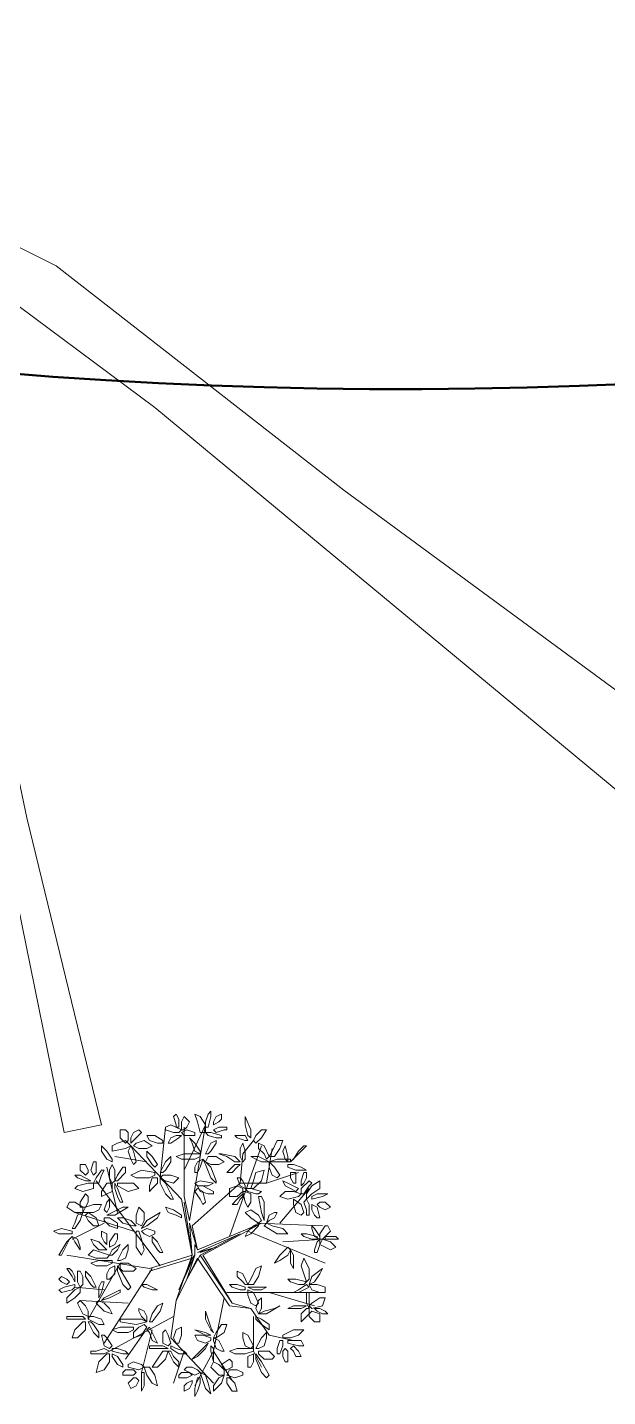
# Model space of a CAD drawing. Header units: millimetres. Extents: x 2576 to 2719, y 1757 to 1977.
# Drawn here: x 2643.35 to 2649.5, y 1813.71 to 1828.21 of the extents above; entities that cross this region are included whole.
import ezdxf

# ---------------------------------------------------------------- set-up
doc = ezdxf.new("R2010")
doc.units = ezdxf.units.MM
doc.layers.add('PDF_0', color=7, linetype='Continuous')
doc.layers.add('PDF_CVL_CUADCON_TIT', color=7, linetype='Continuous')

msp = doc.modelspace()

# ---------------------------------------------------------------- linework, layer by layer
at = {"layer": 'PDF_0', "lineweight": 9}
for points in [[(2644.926, 1816.565), (2644.954, 1816.565), (2644.954, 1816.65), (2644.926, 1816.706), (2644.898, 1816.678), (2644.926, 1816.593)], [(2645.237, 1816.509), (2645.18, 1816.509), (2645.152, 1816.622), (2645.124, 1816.706), (2645.18, 1816.678), (2645.237, 1816.593)], [(2645.237, 1816.622), (2645.265, 1816.706), (2645.293, 1816.735), (2645.293, 1816.678), (2645.265, 1816.565), (2645.237, 1816.565)], [(2645.321, 1816.593), (2645.321, 1816.622), (2645.35, 1816.678), (2645.406, 1816.706), (2645.406, 1816.65), (2645.378, 1816.622)], [(2644.898, 1816.509), (2644.813, 1816.537), (2644.813, 1816.565), (2644.87, 1816.593), (2644.982, 1816.537), (2644.954, 1816.509)], [(2645.011, 1816.537), (2644.982, 1816.537), (2644.982, 1816.622), (2645.011, 1816.678), (2645.067, 1816.622), (2645.039, 1816.565)], [(2645.434, 1816.537), (2645.35, 1816.509), (2645.321, 1816.537), (2645.378, 1816.565), (2645.463, 1816.565), (2645.463, 1816.537)], [(2645.66, 1816.593), (2645.66, 1816.678), (2645.717, 1816.537), (2645.717, 1816.452), (2645.688, 1816.48)], [(2644.305, 1816.396), (2644.389, 1816.424), (2644.446, 1816.368), (2644.389, 1816.339), (2644.248, 1816.311), (2644.248, 1816.368)], [(2644.418, 1816.509), (2644.418, 1816.424), (2644.389, 1816.396), (2644.333, 1816.452), (2644.333, 1816.537), (2644.389, 1816.537)], [(2644.531, 1816.537), (2644.559, 1816.509), (2644.502, 1816.452), (2644.446, 1816.396), (2644.446, 1816.452), (2644.474, 1816.509)], [(2644.474, 1816.368), (2644.502, 1816.396), (2644.587, 1816.424), (2644.672, 1816.368), (2644.615, 1816.339), (2644.531, 1816.339)], [(2644.728, 1816.396), (2644.644, 1816.424), (2644.615, 1816.48), (2644.7, 1816.48), (2644.785, 1816.424), (2644.785, 1816.396)], [(2644.87, 1816.452), (2644.926, 1816.48), (2644.982, 1816.48), (2644.954, 1816.452), (2644.87, 1816.396), (2644.841, 1816.396)], [(2645.095, 1816.48), (2645.011, 1816.48), (2644.982, 1816.509), (2645.039, 1816.537), (2645.124, 1816.509), (2645.124, 1816.48)], [(2645.124, 1816.311), (2645.095, 1816.396), (2645.067, 1816.452), (2645.124, 1816.396), (2645.18, 1816.311), (2645.18, 1816.283)], [(2645.35, 1816.452), (2645.265, 1816.48), (2645.237, 1816.509), (2645.293, 1816.509), (2645.406, 1816.48), (2645.406, 1816.452)], [(2645.293, 1816.311), (2645.35, 1816.396), (2645.35, 1816.424), (2645.293, 1816.396), (2645.237, 1816.283), (2645.265, 1816.283)], [(2645.575, 1816.452), (2645.547, 1816.48), (2645.66, 1816.48), (2645.688, 1816.424), (2645.66, 1816.424)], [(2645.745, 1816.424), (2645.773, 1816.396), (2645.83, 1816.452), (2645.886, 1816.537), (2645.83, 1816.537), (2645.773, 1816.48)], [(2645.914, 1816.255), (2645.971, 1816.255), (2646.027, 1816.339), (2646.056, 1816.424), (2645.999, 1816.424), (2645.943, 1816.311)], [(2644.192, 1816.226), (2644.135, 1816.311), (2644.135, 1816.368), (2644.192, 1816.311), (2644.248, 1816.226), (2644.248, 1816.198)], [(2644.446, 1816.226), (2644.418, 1816.311), (2644.446, 1816.368), (2644.474, 1816.311), (2644.502, 1816.198), (2644.474, 1816.17)], [(2644.672, 1816.17), (2644.615, 1816.255), (2644.615, 1816.311), (2644.672, 1816.255), (2644.728, 1816.17), (2644.7, 1816.142)], [(2645.124, 1816.226), (2644.982, 1816.226), (2644.926, 1816.255), (2645.011, 1816.283), (2645.18, 1816.283), (2645.18, 1816.255)], [(2645.463, 1816.255), (2645.547, 1816.198), (2645.604, 1816.198), (2645.547, 1816.255), (2645.406, 1816.283), (2645.378, 1816.283)], [(2645.632, 1816.198), (2645.66, 1816.226), (2645.66, 1816.311), (2645.632, 1816.396), (2645.604, 1816.339), (2645.604, 1816.255)], [(2645.858, 1816.283), (2645.801, 1816.339), (2645.801, 1816.396), (2645.858, 1816.368), (2645.914, 1816.255), (2645.886, 1816.226)], [(2646.056, 1816.311), (2646.084, 1816.368), (2646.112, 1816.255), (2646.112, 1816.198), (2646.084, 1816.226)], [(2646.225, 1816.311), (2646.169, 1816.226), (2646.14, 1816.198), (2646.197, 1816.255), (2646.31, 1816.368), (2646.281, 1816.368)], [(2643.994, 1816.085), (2643.966, 1816.057), (2643.909, 1816.113), (2643.909, 1816.17), (2643.966, 1816.17), (2643.994, 1816.113)], [(2644.079, 1816.17), (2644.079, 1816.085), (2644.051, 1816.057), (2644.022, 1816.113), (2644.051, 1816.198), (2644.079, 1816.198)], [(2644.135, 1816.057), (2644.107, 1815.972), (2644.051, 1815.972), (2644.079, 1816.029), (2644.135, 1816.113), (2644.164, 1816.113)], [(2644.22, 1816.029), (2644.22, 1816.113), (2644.248, 1816.17), (2644.276, 1816.113), (2644.276, 1816), (2644.248, 1815.972)], [(2644.305, 1816.057), (2644.361, 1816.142), (2644.389, 1816.142), (2644.389, 1816.085), (2644.305, 1816), (2644.276, 1816)], [(2644.644, 1816.029), (2644.502, 1816.029), (2644.446, 1816.057), (2644.559, 1816.113), (2644.7, 1816.085), (2644.7, 1816.057)], [(2644.813, 1816.113), (2644.87, 1816.198), (2644.87, 1816.255), (2644.813, 1816.198), (2644.757, 1816.085), (2644.785, 1816.085)], [(2645.124, 1816.085), (2645.152, 1816.085), (2645.18, 1816.142), (2645.208, 1816.226), (2645.152, 1816.198), (2645.124, 1816.142)], [(2645.293, 1816.029), (2645.237, 1816.17), (2645.208, 1816.226), (2645.293, 1816.142), (2645.35, 1816), (2645.35, 1815.972)], [(2645.237, 1816.198), (2645.265, 1816.255), (2645.35, 1816.255), (2645.434, 1816.198), (2645.378, 1816.17), (2645.293, 1816.17)], [(2645.519, 1816.085), (2645.463, 1816.085), (2645.547, 1816.17), (2645.604, 1816.17), (2645.575, 1816.142)], [(2645.83, 1816.198), (2645.773, 1816.226), (2645.717, 1816.255), (2645.801, 1816.255), (2645.914, 1816.198), (2645.886, 1816.198)], [(2645.717, 1815.916), (2645.745, 1815.916), (2645.83, 1816), (2645.858, 1816.113), (2645.773, 1816.085), (2645.745, 1816)], [(2646.084, 1816.198), (2645.971, 1816.198), (2645.914, 1816.198), (2645.999, 1816.226), (2646.14, 1816.226), (2646.14, 1816.198)], [(2645.943, 1816.057), (2645.914, 1816.142), (2645.914, 1816.198), (2645.971, 1816.142), (2646.027, 1816.057), (2645.999, 1816.029)], [(2646.112, 1816.17), (2646.112, 1816.142), (2646.197, 1816.113), (2646.31, 1816.113), (2646.253, 1816.142), (2646.169, 1816.17)], [(2643.966, 1816), (2644.022, 1816), (2643.909, 1816.057), (2643.853, 1816.057), (2643.881, 1816.029)], [(2644.051, 1815.972), (2644.051, 1815.916), (2643.938, 1815.887), (2643.853, 1815.916), (2643.881, 1815.944), (2643.994, 1815.972)], [(2644.135, 1815.887), (2644.135, 1815.831), (2644.248, 1815.887), (2644.248, 1815.972), (2644.192, 1815.972)], [(2644.305, 1815.831), (2644.276, 1815.916), (2644.276, 1815.972), (2644.305, 1815.916), (2644.361, 1815.774), (2644.333, 1815.774)], [(2644.305, 1815.972), (2644.305, 1815.944), (2644.418, 1815.887), (2644.531, 1815.916), (2644.474, 1815.972), (2644.389, 1815.972)], [(2644.644, 1815.887), (2644.672, 1815.916), (2644.728, 1815.972), (2644.728, 1816.029), (2644.672, 1816.029), (2644.644, 1815.944)], [(2644.757, 1816.029), (2644.785, 1816.057), (2644.87, 1816.057), (2644.954, 1816.029), (2644.898, 1815.972), (2644.813, 1816)], [(2644.813, 1815.859), (2644.757, 1815.972), (2644.757, 1816.029), (2644.813, 1815.972), (2644.898, 1815.803), (2644.87, 1815.803)], [(2645.265, 1815.944), (2645.321, 1815.972), (2645.18, 1816), (2645.124, 1815.972), (2645.152, 1815.944)], [(2645.632, 1816), (2645.66, 1815.944), (2645.66, 1815.916), (2645.604, 1815.944), (2645.575, 1816.029), (2645.604, 1816.029)], [(2646.14, 1815.916), (2646.084, 1815.944), (2646.056, 1816), (2646.112, 1815.972), (2646.225, 1815.916), (2646.197, 1815.887)], [(2646.197, 1815.972), (2646.169, 1815.972), (2646.14, 1816.029), (2646.14, 1816.085), (2646.197, 1816.085), (2646.197, 1816.029)], [(2646.31, 1816.029), (2646.281, 1815.972), (2646.253, 1815.944), (2646.253, 1816), (2646.281, 1816.085), (2646.31, 1816.085)], [(2646.338, 1815.944), (2646.281, 1815.859), (2646.253, 1815.859), (2646.253, 1815.916), (2646.338, 1816), (2646.366, 1815.972)], [(2646.31, 1815.803), (2646.31, 1815.859), (2646.366, 1815.944), (2646.451, 1816), (2646.451, 1815.916), (2646.366, 1815.859)], [(2643.994, 1815.774), (2643.966, 1815.718), (2643.909, 1815.718), (2643.909, 1815.774), (2643.966, 1815.859), (2643.994, 1815.831)], [(2645.18, 1815.803), (2645.124, 1815.887), (2645.152, 1815.916), (2645.208, 1815.887), (2645.237, 1815.774), (2645.208, 1815.746)], [(2645.265, 1815.859), (2645.18, 1815.887), (2645.152, 1815.944), (2645.208, 1815.944), (2645.321, 1815.887), (2645.321, 1815.859)], [(2645.632, 1815.916), (2645.632, 1815.887), (2645.575, 1815.831), (2645.491, 1815.831), (2645.491, 1815.916), (2645.575, 1815.944)], [(2645.632, 1815.831), (2645.632, 1815.859), (2645.575, 1815.803), (2645.519, 1815.746), (2645.575, 1815.746), (2645.604, 1815.803)], [(2645.717, 1815.859), (2645.717, 1815.774), (2645.688, 1815.718), (2645.66, 1815.774), (2645.632, 1815.887), (2645.66, 1815.887)], [(2645.773, 1815.859), (2645.688, 1815.887), (2645.66, 1815.916), (2645.717, 1815.916), (2645.83, 1815.887), (2645.801, 1815.859)], [(2645.858, 1815.774), (2645.858, 1815.633), (2645.858, 1815.577), (2645.83, 1815.662), (2645.801, 1815.831), (2645.83, 1815.831)], [(2646.253, 1815.859), (2646.225, 1815.831), (2646.112, 1815.803), (2646.027, 1815.831), (2646.084, 1815.887), (2646.169, 1815.887)], [(2646.423, 1815.859), (2646.507, 1815.859), (2646.536, 1815.859), (2646.479, 1815.831), (2646.366, 1815.803), (2646.366, 1815.831)], [(2643.853, 1815.774), (2643.938, 1815.718), (2643.938, 1815.662), (2643.853, 1815.662), (2643.768, 1815.718), (2643.796, 1815.774)], [(2644.135, 1815.746), (2644.107, 1815.69), (2644.051, 1815.662), (2643.938, 1815.662), (2643.966, 1815.718), (2644.051, 1815.746)], [(2644.192, 1815.774), (2644.22, 1815.803), (2644.22, 1815.718), (2644.192, 1815.662), (2644.164, 1815.69)], [(2644.361, 1815.718), (2644.418, 1815.718), (2644.276, 1815.633), (2644.192, 1815.633), (2644.248, 1815.662)], [(2644.559, 1815.52), (2644.502, 1815.549), (2644.502, 1815.633), (2644.531, 1815.718), (2644.587, 1815.662), (2644.587, 1815.577)], [(2644.926, 1815.633), (2644.841, 1815.662), (2644.813, 1815.718), (2644.898, 1815.69), (2644.982, 1815.633), (2644.982, 1815.605)], [(2645.83, 1815.577), (2645.801, 1815.549), (2645.717, 1815.605), (2645.66, 1815.662), (2645.717, 1815.69), (2645.801, 1815.633)], [(2646.197, 1815.662), (2646.169, 1815.746), (2646.169, 1815.803), (2646.253, 1815.746), (2646.281, 1815.662), (2646.253, 1815.633)], [(2646.31, 1815.69), (2646.281, 1815.774), (2646.31, 1815.803), (2646.338, 1815.746), (2646.338, 1815.633), (2646.31, 1815.633)], [(2646.394, 1815.633), (2646.366, 1815.69), (2646.366, 1815.746), (2646.423, 1815.718), (2646.451, 1815.605), (2646.423, 1815.605)], [(2646.423, 1815.746), (2646.451, 1815.774), (2646.507, 1815.774), (2646.564, 1815.718), (2646.507, 1815.69), (2646.451, 1815.718)], [(2643.853, 1815.549), (2643.881, 1815.633), (2643.938, 1815.662), (2643.909, 1815.577), (2643.853, 1815.492), (2643.825, 1815.492)], [(2643.966, 1815.633), (2643.994, 1815.662), (2644.079, 1815.605), (2644.107, 1815.52), (2644.051, 1815.52), (2643.994, 1815.577)], [(2644.164, 1815.605), (2644.164, 1815.577), (2644.22, 1815.52), (2644.305, 1815.492), (2644.305, 1815.549), (2644.22, 1815.605)], [(2644.446, 1815.577), (2644.361, 1815.605), (2644.305, 1815.605), (2644.361, 1815.549), (2644.474, 1815.52), (2644.502, 1815.52)], [(2644.728, 1815.605), (2644.757, 1815.662), (2644.615, 1815.577), (2644.559, 1815.492), (2644.615, 1815.52)], [(2645.745, 1815.52), (2645.688, 1815.464), (2645.66, 1815.407), (2645.717, 1815.436), (2645.801, 1815.52), (2645.801, 1815.549)], [(2645.943, 1815.52), (2646.056, 1815.492), (2646.112, 1815.436), (2645.999, 1815.436), (2645.858, 1815.52), (2645.886, 1815.549)], [(2645.999, 1815.662), (2645.971, 1815.662), (2645.914, 1815.633), (2645.886, 1815.549), (2645.914, 1815.577), (2645.971, 1815.605)], [(2643.825, 1815.436), (2643.825, 1815.464), (2643.712, 1815.492), (2643.627, 1815.464), (2643.683, 1815.436), (2643.768, 1815.436)], [(2643.74, 1815.266), (2643.796, 1815.379), (2643.825, 1815.407), (2643.768, 1815.351), (2643.683, 1815.21), (2643.712, 1815.21)], [(2643.909, 1815.294), (2643.909, 1815.266), (2643.853, 1815.351), (2643.825, 1815.407), (2643.881, 1815.379)], [(2644.192, 1815.323), (2644.164, 1815.351), (2644.135, 1815.407), (2644.135, 1815.464), (2644.192, 1815.436), (2644.192, 1815.379)], [(2644.305, 1815.379), (2644.276, 1815.323), (2644.22, 1815.294), (2644.22, 1815.351), (2644.276, 1815.436), (2644.305, 1815.436)], [(2644.559, 1815.379), (2644.587, 1815.266), (2644.559, 1815.21), (2644.502, 1815.294), (2644.502, 1815.464), (2644.531, 1815.464)], [(2644.7, 1815.436), (2644.7, 1815.464), (2644.615, 1815.492), (2644.559, 1815.464), (2644.587, 1815.436), (2644.644, 1815.407)], [(2644.728, 1815.266), (2644.672, 1815.351), (2644.672, 1815.407), (2644.728, 1815.351), (2644.785, 1815.238), (2644.757, 1815.238)], [(2646.366, 1815.379), (2646.281, 1815.407), (2646.253, 1815.436), (2646.31, 1815.436), (2646.423, 1815.407), (2646.423, 1815.379)], [(2646.394, 1815.492), (2646.451, 1815.407), (2646.451, 1815.379), (2646.394, 1815.407), (2646.366, 1815.492), (2646.366, 1815.52)], [(2646.451, 1815.436), (2646.507, 1815.52), (2646.536, 1815.52), (2646.564, 1815.464), (2646.479, 1815.379), (2646.451, 1815.379)], [(2646.507, 1815.407), (2646.507, 1815.379), (2646.592, 1815.379), (2646.649, 1815.379), (2646.62, 1815.407), (2646.564, 1815.407)], [(2644.22, 1815.21), (2644.192, 1815.181), (2644.079, 1815.181), (2643.994, 1815.21), (2644.051, 1815.266), (2644.135, 1815.238)], [(2644.107, 1815.266), (2644.051, 1815.323), (2644.022, 1815.379), (2644.107, 1815.351), (2644.192, 1815.266), (2644.164, 1815.266)], [(2644.305, 1815.266), (2644.333, 1815.323), (2644.248, 1815.266), (2644.22, 1815.21), (2644.248, 1815.21)], [(2644.389, 1815.181), (2644.418, 1815.266), (2644.418, 1815.323), (2644.361, 1815.266), (2644.305, 1815.153), (2644.333, 1815.153)], [(2646.112, 1815.21), (2646.027, 1815.153), (2645.971, 1815.125), (2646.027, 1815.21), (2646.112, 1815.294), (2646.14, 1815.266)], [(2646.169, 1815.21), (2646.14, 1815.266), (2646.14, 1815.125), (2646.169, 1815.069), (2646.169, 1815.097)], [(2646.394, 1815.266), (2646.423, 1815.351), (2646.451, 1815.379), (2646.451, 1815.323), (2646.423, 1815.238), (2646.394, 1815.238)], [(2646.451, 1815.323), (2646.479, 1815.379), (2646.564, 1815.351), (2646.62, 1815.294), (2646.564, 1815.266), (2646.507, 1815.294)], [(2644.192, 1815.097), (2644.079, 1815.097), (2644.022, 1815.125), (2644.107, 1815.153), (2644.248, 1815.153), (2644.248, 1815.125)], [(2644.333, 1815.069), (2644.333, 1815.125), (2644.418, 1815.125), (2644.502, 1815.069), (2644.474, 1815.04), (2644.361, 1815.04)], [(2646.31, 1814.927), (2646.338, 1814.956), (2646.338, 1815.069), (2646.281, 1815.181), (2646.253, 1815.097), (2646.281, 1815.012)], [(2643.796, 1814.927), (2643.768, 1814.899), (2643.712, 1814.927), (2643.683, 1814.956), (2643.712, 1814.984), (2643.768, 1814.956)], [(2643.825, 1815.04), (2643.853, 1814.984), (2643.853, 1814.927), (2643.825, 1814.984), (2643.768, 1815.069), (2643.796, 1815.069)], [(2643.938, 1814.984), (2643.938, 1814.899), (2643.909, 1814.871), (2643.881, 1814.927), (2643.881, 1815.04), (2643.909, 1815.04)], [(2644.022, 1814.899), (2643.966, 1814.984), (2643.966, 1815.04), (2644.022, 1814.984), (2644.079, 1814.871), (2644.051, 1814.871)], [(2644.192, 1814.956), (2644.22, 1814.956), (2644.276, 1815.012), (2644.276, 1815.097), (2644.22, 1815.069), (2644.192, 1815.012)], [(2644.361, 1814.899), (2644.305, 1815.04), (2644.305, 1815.097), (2644.361, 1815.012), (2644.446, 1814.871), (2644.418, 1814.843)], [(2645.632, 1814.927), (2645.575, 1814.984), (2645.575, 1815.04), (2645.632, 1815.012), (2645.688, 1814.899), (2645.66, 1814.899)], [(2645.688, 1814.899), (2645.745, 1814.899), (2645.801, 1814.984), (2645.83, 1815.097), (2645.773, 1815.069), (2645.717, 1814.956)], [(2646.225, 1814.899), (2646.14, 1814.927), (2646.112, 1814.956), (2646.197, 1814.956), (2646.31, 1814.927), (2646.281, 1814.899)], [(2646.451, 1815.012), (2646.479, 1815.069), (2646.366, 1814.984), (2646.338, 1814.899), (2646.394, 1814.927)], [(2643.825, 1814.843), (2643.712, 1814.814), (2643.683, 1814.843), (2643.74, 1814.871), (2643.853, 1814.899), (2643.853, 1814.871)], [(2643.909, 1814.871), (2643.909, 1814.814), (2643.853, 1814.758), (2643.768, 1814.701), (2643.768, 1814.758), (2643.853, 1814.843)], [(2644.107, 1814.871), (2644.107, 1814.814), (2644.107, 1814.758), (2644.135, 1814.814), (2644.164, 1814.927), (2644.135, 1814.927)], [(2644.276, 1814.814), (2644.164, 1814.758), (2644.135, 1814.73), (2644.22, 1814.758), (2644.333, 1814.814), (2644.333, 1814.843)], [(2644.672, 1814.843), (2644.728, 1814.843), (2644.615, 1814.899), (2644.559, 1814.899), (2644.587, 1814.871)], [(2645.604, 1814.843), (2645.519, 1814.871), (2645.491, 1814.899), (2645.575, 1814.899), (2645.66, 1814.871), (2645.66, 1814.843)], [(2645.83, 1814.843), (2645.886, 1814.871), (2645.773, 1814.871), (2645.688, 1814.871), (2645.745, 1814.843)], [(2645.717, 1814.701), (2645.688, 1814.786), (2645.688, 1814.843), (2645.745, 1814.814), (2645.801, 1814.701), (2645.773, 1814.673)], [(2646.281, 1814.843), (2646.225, 1814.814), (2646.169, 1814.814), (2646.225, 1814.843), (2646.31, 1814.899), (2646.338, 1814.871)], [(2646.338, 1814.758), (2646.338, 1814.701), (2646.338, 1814.645), (2646.31, 1814.701), (2646.31, 1814.814), (2646.338, 1814.814)], [(2646.451, 1814.814), (2646.366, 1814.843), (2646.338, 1814.899), (2646.423, 1814.899), (2646.507, 1814.871), (2646.507, 1814.814)], [(2643.966, 1814.673), (2643.994, 1814.617), (2643.994, 1814.56), (2643.938, 1814.588), (2643.881, 1814.701), (2643.909, 1814.73)], [(2644.107, 1814.73), (2644.079, 1814.701), (2644.164, 1814.617), (2644.248, 1814.588), (2644.22, 1814.645), (2644.164, 1814.701)], [(2644.672, 1814.588), (2644.728, 1814.673), (2644.785, 1814.701), (2644.757, 1814.617), (2644.672, 1814.504), (2644.644, 1814.504)], [(2645.801, 1814.73), (2645.83, 1814.758), (2645.83, 1814.645), (2645.801, 1814.588), (2645.773, 1814.645)], [(2645.971, 1814.645), (2646.027, 1814.673), (2645.886, 1814.588), (2645.801, 1814.588), (2645.858, 1814.617)], [(2646.253, 1814.645), (2646.31, 1814.673), (2646.169, 1814.673), (2646.112, 1814.645), (2646.14, 1814.645)], [(2646.366, 1814.701), (2646.451, 1814.758), (2646.507, 1814.758), (2646.479, 1814.673), (2646.366, 1814.645), (2646.338, 1814.673)], [(2643.825, 1814.56), (2643.938, 1814.56), (2643.966, 1814.532), (2643.909, 1814.532), (2643.768, 1814.532), (2643.768, 1814.56)], [(2644.051, 1814.56), (2644.135, 1814.532), (2644.164, 1814.475), (2644.107, 1814.475), (2643.994, 1814.532), (2643.994, 1814.56)], [(2644.418, 1814.532), (2644.559, 1814.532), (2644.615, 1814.504), (2644.502, 1814.475), (2644.333, 1814.504), (2644.333, 1814.532)], [(2644.531, 1814.645), (2644.531, 1814.617), (2644.559, 1814.56), (2644.615, 1814.504), (2644.615, 1814.56), (2644.587, 1814.617)], [(2645.237, 1814.532), (2645.293, 1814.419), (2645.321, 1814.391), (2645.293, 1814.447), (2645.237, 1814.617), (2645.237, 1814.588)], [(2645.773, 1814.56), (2645.773, 1814.532), (2645.83, 1814.475), (2645.914, 1814.419), (2645.914, 1814.475), (2645.83, 1814.532)], [(2646.253, 1814.588), (2646.31, 1814.645), (2646.338, 1814.645), (2646.338, 1814.588), (2646.253, 1814.504), (2646.253, 1814.532)], [(2646.338, 1814.588), (2646.366, 1814.617), (2646.451, 1814.588), (2646.451, 1814.504), (2646.394, 1814.504), (2646.338, 1814.56)], [(2646.394, 1814.645), (2646.423, 1814.617), (2646.479, 1814.588), (2646.536, 1814.588), (2646.507, 1814.617), (2646.451, 1814.645)], [(2643.966, 1814.504), (2643.938, 1814.504), (2643.853, 1814.419), (2643.825, 1814.334), (2643.881, 1814.334), (2643.966, 1814.419)], [(2644.051, 1814.475), (2644.107, 1814.391), (2644.107, 1814.334), (2644.051, 1814.391), (2643.994, 1814.504), (2644.022, 1814.504)], [(2644.418, 1814.391), (2644.305, 1814.391), (2644.248, 1814.419), (2644.333, 1814.447), (2644.474, 1814.447), (2644.474, 1814.419)], [(2644.587, 1814.475), (2644.615, 1814.447), (2644.559, 1814.363), (2644.474, 1814.334), (2644.474, 1814.391), (2644.531, 1814.447)], [(2644.644, 1814.391), (2644.672, 1814.306), (2644.728, 1814.278), (2644.7, 1814.334), (2644.644, 1814.447), (2644.615, 1814.419)], [(2644.841, 1814.363), (2644.87, 1814.278), (2644.841, 1814.25), (2644.785, 1814.278), (2644.785, 1814.391), (2644.813, 1814.419)], [(2644.898, 1814.334), (2644.926, 1814.419), (2644.982, 1814.447), (2644.982, 1814.363), (2644.954, 1814.278), (2644.926, 1814.278)], [(2645.18, 1814.391), (2645.124, 1814.419), (2645.237, 1814.391), (2645.293, 1814.363), (2645.237, 1814.363)], [(2645.321, 1814.334), (2645.35, 1814.334), (2645.434, 1814.391), (2645.463, 1814.475), (2645.406, 1814.475), (2645.35, 1814.391)], [(2645.66, 1814.25), (2645.632, 1814.334), (2645.632, 1814.391), (2645.688, 1814.363), (2645.745, 1814.25), (2645.717, 1814.221)], [(2645.858, 1814.25), (2645.886, 1814.334), (2645.886, 1814.391), (2645.83, 1814.334), (2645.773, 1814.221), (2645.801, 1814.221)], [(2646.056, 1814.334), (2646.056, 1814.363), (2646.169, 1814.419), (2646.281, 1814.419), (2646.225, 1814.363), (2646.14, 1814.334)], [(2644.192, 1814.334), (2644.248, 1814.25), (2644.22, 1814.221), (2644.164, 1814.25), (2644.135, 1814.363), (2644.164, 1814.363)], [(2644.7, 1814.25), (2644.785, 1814.25), (2644.841, 1814.221), (2644.757, 1814.221), (2644.644, 1814.221), (2644.644, 1814.25)], [(2644.926, 1814.221), (2645.011, 1814.193), (2645.039, 1814.165), (2644.954, 1814.165), (2644.87, 1814.221), (2644.87, 1814.25)], [(2645.152, 1814.137), (2645.095, 1814.108), (2645.208, 1814.221), (2645.265, 1814.278), (2645.237, 1814.221)], [(2645.293, 1814.306), (2645.293, 1814.334), (2645.208, 1814.363), (2645.124, 1814.363), (2645.152, 1814.306), (2645.237, 1814.278)], [(2645.321, 1814.137), (2645.321, 1814.08), (2645.293, 1814.193), (2645.293, 1814.25), (2645.321, 1814.221)], [(2645.35, 1814.221), (2645.321, 1814.306), (2645.321, 1814.334), (2645.378, 1814.306), (2645.434, 1814.193), (2645.406, 1814.193)], [(2645.999, 1814.221), (2646.027, 1814.306), (2646.056, 1814.306), (2646.056, 1814.25), (2646.027, 1814.165), (2645.999, 1814.165)], [(2646.169, 1814.306), (2646.253, 1814.306), (2646.281, 1814.25), (2646.225, 1814.25), (2646.112, 1814.278), (2646.112, 1814.306)], [(2646.14, 1814.221), (2646.169, 1814.25), (2646.225, 1814.193), (2646.253, 1814.137), (2646.197, 1814.137), (2646.169, 1814.193)], [(2644.079, 1814.193), (2644.164, 1814.221), (2644.22, 1814.193), (2644.164, 1814.165), (2644.022, 1814.165), (2644.022, 1814.193)], [(2644.22, 1814.165), (2644.192, 1814.165), (2644.107, 1814.08), (2644.079, 1813.967), (2644.164, 1813.995), (2644.22, 1814.08)], [(2644.305, 1814.221), (2644.389, 1814.193), (2644.418, 1814.165), (2644.361, 1814.165), (2644.248, 1814.193), (2644.248, 1814.221)], [(2644.305, 1814.137), (2644.361, 1814.052), (2644.361, 1814.024), (2644.305, 1814.052), (2644.248, 1814.137), (2644.248, 1814.165)], [(2644.841, 1814.193), (2644.785, 1814.193), (2644.728, 1814.108), (2644.672, 1814.024), (2644.728, 1814.024), (2644.813, 1814.108)], [(2644.898, 1814.137), (2644.954, 1814.08), (2644.954, 1814.024), (2644.898, 1814.08), (2644.841, 1814.193), (2644.87, 1814.193)], [(2645.519, 1814.024), (2645.463, 1813.995), (2645.434, 1813.995), (2645.406, 1814.052), (2645.491, 1814.108), (2645.519, 1814.08)], [(2645.66, 1814.165), (2645.547, 1814.165), (2645.491, 1814.193), (2645.575, 1814.221), (2645.745, 1814.221), (2645.745, 1814.193)], [(2645.688, 1814.024), (2645.717, 1814.024), (2645.745, 1814.08), (2645.745, 1814.165), (2645.688, 1814.137), (2645.688, 1814.08)], [(2645.83, 1813.967), (2645.773, 1814.108), (2645.773, 1814.165), (2645.83, 1814.08), (2645.914, 1813.939), (2645.886, 1813.911)], [(2645.801, 1814.165), (2645.801, 1814.193), (2645.914, 1814.193), (2645.971, 1814.137), (2645.943, 1814.108), (2645.858, 1814.108)], [(2646.056, 1814.137), (2646.056, 1814.193), (2646.084, 1814.221), (2646.112, 1814.193), (2646.112, 1814.08), (2646.084, 1814.08)], [(2644.389, 1813.995), (2644.474, 1813.995), (2644.502, 1813.967), (2644.474, 1813.939), (2644.361, 1813.939), (2644.361, 1813.967)], [(2644.474, 1814.08), (2644.559, 1814.052), (2644.587, 1814.024), (2644.531, 1813.995), (2644.418, 1814.024), (2644.418, 1814.052)], [(2644.587, 1813.911), (2644.587, 1813.826), (2644.559, 1813.769), (2644.559, 1813.854), (2644.559, 1813.967), (2644.587, 1813.967)], [(2644.587, 1814.024), (2644.644, 1814.024), (2644.7, 1813.939), (2644.728, 1813.826), (2644.672, 1813.854), (2644.615, 1813.939)], [(2644.982, 1813.967), (2645.067, 1813.967), (2645.095, 1813.939), (2645.039, 1813.911), (2644.954, 1813.911), (2644.954, 1813.939)], [(2645.095, 1814.024), (2645.152, 1813.995), (2645.18, 1813.967), (2645.124, 1813.939), (2645.011, 1813.995), (2645.039, 1814.024)], [(2645.18, 1813.967), (2645.237, 1813.939), (2645.265, 1813.854), (2645.293, 1813.741), (2645.237, 1813.798), (2645.208, 1813.882)], [(2645.378, 1814.052), (2645.434, 1813.995), (2645.434, 1813.939), (2645.378, 1813.939), (2645.293, 1814.024), (2645.321, 1814.08)], [(2645.321, 1813.826), (2645.378, 1813.911), (2645.434, 1813.939), (2645.406, 1813.854), (2645.321, 1813.769), (2645.321, 1813.798)], [(2645.632, 1813.967), (2645.632, 1813.939), (2645.547, 1813.911), (2645.463, 1813.939), (2645.491, 1813.995), (2645.575, 1813.995)], [(2644.502, 1813.911), (2644.531, 1813.882), (2644.502, 1813.826), (2644.446, 1813.798), (2644.418, 1813.854), (2644.474, 1813.911)], [(2645.095, 1813.882), (2645.095, 1813.854), (2645.067, 1813.798), (2645.011, 1813.769), (2645.011, 1813.826), (2645.039, 1813.854)], [(2645.18, 1813.854), (2645.152, 1813.769), (2645.124, 1813.713), (2645.124, 1813.798), (2645.152, 1813.911), (2645.18, 1813.911)], [(2645.463, 1813.911), (2645.491, 1813.911), (2645.547, 1813.854), (2645.575, 1813.769), (2645.519, 1813.769), (2645.463, 1813.854)]]:
    msp.add_lwpolyline(points, close=True, dxfattribs=at)
for points in [[(2644.757, 1816.029), (2644.813, 1816.565)], [(2645.011, 1816.113), (2645.237, 1816.593), (2645.067, 1815.577), (2645.011, 1815.831), (2645.011, 1816.565)], [(2645.943, 1816.339), (2645.886, 1815.972), (2645.604, 1815.972), (2645.632, 1816.283), (2645.745, 1816.424)], [(2645.095, 1815.21), (2644.982, 1815.803), (2644.446, 1816.368)], [(2645.491, 1815.407), (2645.83, 1816.368)], [(2644.305, 1815.662), (2644.192, 1816.142)], [(2644.615, 1816.198), (2644.276, 1816.255)], [(2644.757, 1815.097), (2644.079, 1816)], [(2645.604, 1815.972), (2645.095, 1815.52), (2645.152, 1815.266), (2645.83, 1815.549), (2645.208, 1815.21), (2645.519, 1814.701), (2645.717, 1814.645)], [(2645.886, 1815.972), (2646.225, 1816.085)], [(2646.027, 1815.549), (2646.338, 1815.916)], [(2645.011, 1815.774), (2645.095, 1815.21), (2645.067, 1815.549), (2645.152, 1815.266), (2645.124, 1815.323), (2645.124, 1815.21), (2645.095, 1815.181), (2644.954, 1814.843), (2645.124, 1815.21), (2645.039, 1814.956), (2645.18, 1815.21), (2645.604, 1815.436), (2645.152, 1815.238), (2645.35, 1815.294), (2645.18, 1815.238)], [(2644.164, 1815.549), (2643.825, 1815.379)], [(2644.474, 1815.464), (2643.853, 1815.662)], [(2645.801, 1815.549), (2646.479, 1815.52)], [(2645.688, 1815.464), (2646.507, 1815.125)], [(2646.056, 1815.351), (2646.507, 1815.379)], [(2646.169, 1814.306), (2645.914, 1814.363), (2645.717, 1814.645), (2645.491, 1814.673), (2645.152, 1815.181), (2644.926, 1814.73), (2645.095, 1815.21), (2644.644, 1815.069), (2643.768, 1815.21)], [(2644.333, 1815.125), (2643.994, 1814.532)], [(2645.095, 1815.181), (2644.644, 1815.04)], [(2645.18, 1815.21), (2645.519, 1814.701), (2645.18, 1815.21)], [(2644.672, 1815.069), (2644.164, 1814.278)], [(2644.164, 1814.843), (2643.853, 1814.871)], [(2645.463, 1814.814), (2646.479, 1814.814)], [(2645.914, 1814.814), (2646.394, 1814.673)], [(2644.418, 1814.701), (2643.909, 1814.73)], [(2644.926, 1814.73), (2644.87, 1814.334), (2645.321, 1813.854)], [(2645.434, 1814.758), (2645.321, 1814.193)], [(2644.898, 1814.56), (2644.22, 1814.193)], [(2645.745, 1814.56), (2645.745, 1814.193), (2645.83, 1814.024)], [(2644.587, 1814.391), (2644.389, 1814.108)], [(2644.672, 1814.419), (2644.559, 1813.967)], [(2645.011, 1814.193), (2644.898, 1813.854)], [(2645.519, 1813.882), (2645.321, 1814.193), (2645.124, 1813.826)]]:
    msp.add_lwpolyline(points, dxfattribs=at)
at = {"layer": 'PDF_0', "lineweight": 50}
msp.add_arc((2647.284, 1876.221), 51.834, 259.6674, 337.6648, dxfattribs=at)
at = {"layer": 'PDF_CVL_CUADCON_TIT', "lineweight": 9}
for points in [[(2652.974, 1818.711), (2646.705, 1823.314), (2643.655, 1825.687), (2642.413, 1826.308), (2641.453, 1827.833), (2636.991, 1837.491)], [(2636.313, 1837.152), (2638.346, 1833.114), (2640.041, 1829.414), (2641.678, 1825.63), (2642.752, 1821.338), (2643.74, 1816.509), (2644.135, 1816.593), (2643.345, 1819.841), (2642.469, 1824.02), (2642.017, 1825.404), (2642.61, 1825.743), (2644.7, 1824.19), (2650.292, 1819.559)]]:
    msp.add_lwpolyline(points, dxfattribs=at)

doc.saveas('drawing.dxf')
